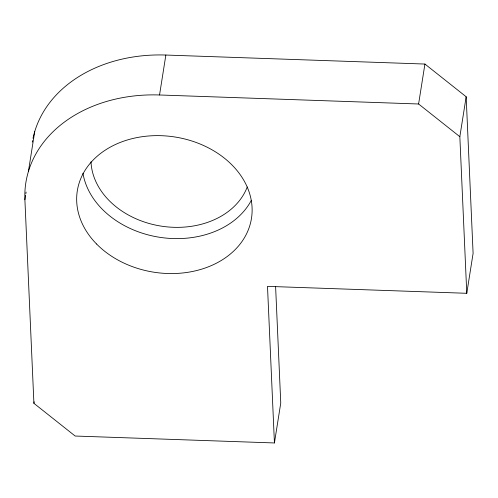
<?xml version="1.0" encoding="UTF-8"?>
<svg xmlns="http://www.w3.org/2000/svg" width="498" height="498" viewBox="0 0 498 498"><rect width="100%" height="100%" fill="white"/><g stroke="black" fill="none" stroke-linecap="round" stroke-linejoin="round"><path stroke-width="0.75" d="M28.398 171.536L34.723 131.597M275.612 286.736L280.76 403.019L274.429 442.959L75.154 436.03L33.914 403.324L24.9 199.742L25.628 195.135M25.871 193.598L26.114 192.066M33.914 403.324L34.157 401.786M24.9 199.742A140.262 108.85 9 0 1 159.541 94.981L165.865 55.041L424.925 64.049L466.165 96.761L473.1 253.358L466.775 293.297L267.501 286.362L274.429 442.959M466.775 293.297L459.841 136.701L418.6 103.995L424.925 64.049M459.841 136.701L466.165 96.761M159.541 94.981L418.6 103.995M32.283 142.086A140.262 108.85 9 0 1 32.551 140.567M33.005 138.295A140.262 108.85 9 0 1 165.865 55.041M247.251 187.005A80.147 62.2 9 0 1 160.667 226.042A80.147 62.2 9 0 1 91.003 161.757M251.353 200.308A88.165 68.419 9 0 1 158.968 237.185A88.165 68.419 9 0 1 82.948 173.242M96.575 244.008A88.165 68.419 9 0 0 246.504 233.917A88.165 68.419 9 0 0 150.103 135.873A88.165 68.419 9 0 0 96.575 244.008"/></g></svg>
